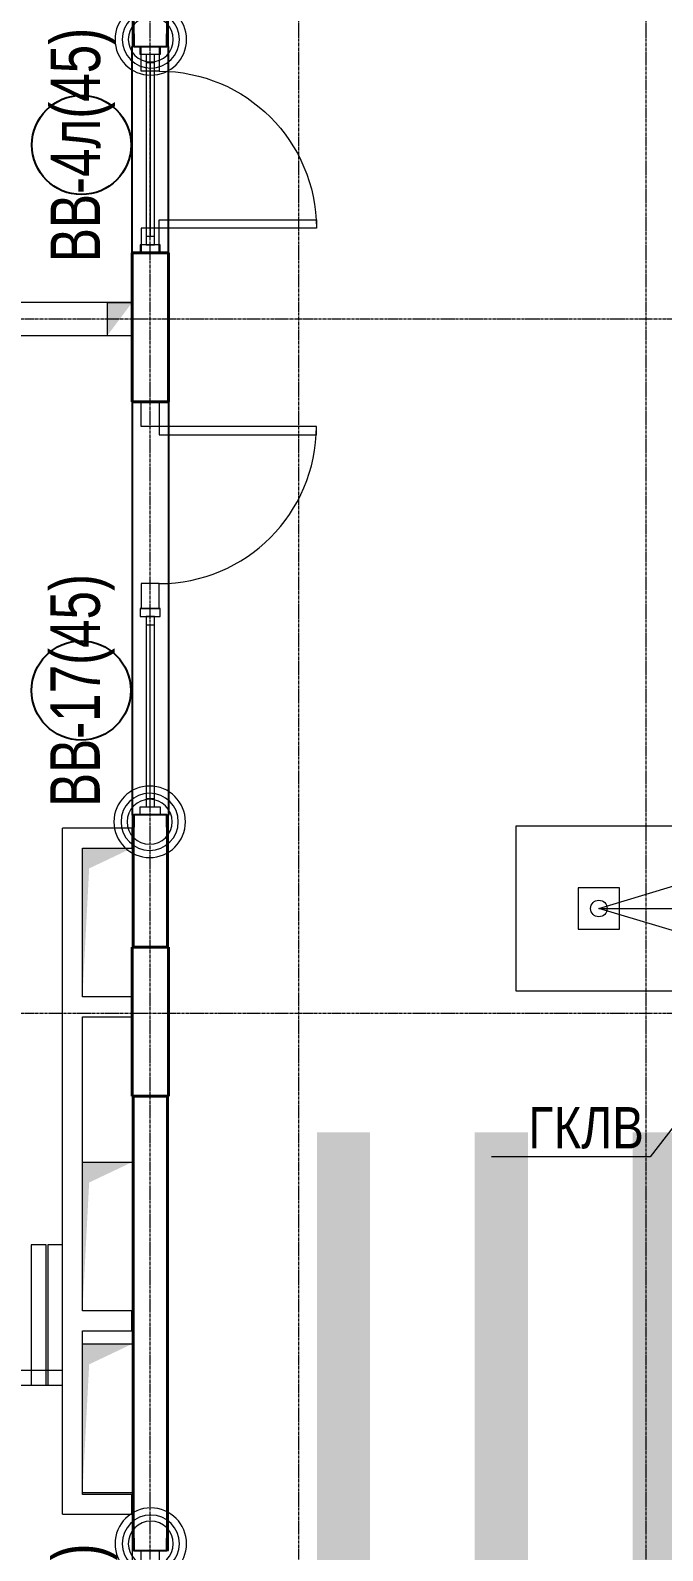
# Model space of a CAD drawing. Header units: millimetres. Extents: x -65509 to 912790, y 446 to 713294.
# Drawn here: x 491176 to 495001, y 536033 to 545230 of the extents above; entities that cross this region are included whole.
import ezdxf
from ezdxf import colors
from ezdxf.entities.mleader import LeaderData, LeaderLine
from ezdxf.enums import TextEntityAlignment as Align
from ezdxf.math import Vec2, Vec3

# ---------------------------------------------------------------- set-up
doc = ezdxf.new("R2010")
doc.units = ezdxf.units.MM
for name, pattern in [('ADSK_Невидимые', [5, 3, -2]), ('CENTER2', [28.575, 19.05, -3.175, 3.175, -3.175]), ('HIDDEN2', [4.7625, 3.175, -1.5875])]:
    doc.linetypes.add(name, pattern=pattern)
doc.layers.get('Defpoints').update_dxf_attribs({"color": 250})
for name, color, linetype, lineweight in [('АР_Витраж', 250, 'Continuous', 13), ('АР_Витраж марка', 250, 'Continuous', 9), ('АР_Двери_витраж', 250, 'Continuous', 9), ('АР_Колонны', 250, 'Continuous', 30), ('АР_Стены ЖБ', 250, 'Continuous', 35), ('АР_Стены кирпич', 250, 'Continuous', 20), ('АР_Стены ПЕНОблок', 250, 'Continuous', 20), ('АР_Тонкая', 250, 'Continuous', 5), ('КМ_Фахверки', 250, 'Continuous', 25), ('ОВ_Отопление', 250, 'Continuous', 5), ('ОВ_Шахты', 250, 'Continuous', 5), ('Размеры зашивки ГКЛ', 250, 'Continuous', 0), ('РД_Воронки с кровли', 250, 'Continuous', 18), ('РД_Оси_100', 250, 'Continuous', 0), ('РД_проем_инж перемыч_фахверк', 250, 'Continuous', 18), ('ТХ_Оборудование', 250, 'Continuous', 9)]:
    doc.layers.add(name, color=color, linetype=linetype, lineweight=lineweight)
doc.layers.add('АР_Делит', color=250, linetype='Continuous', lineweight=0, plot=False)
doc.layers.add('РД_Проем', color=250, linetype='Continuous', lineweight=0, plot=False)
doc.layers.add('РД_Витраж_вн', color=250, linetype='Continuous')
doc.styles.add('Arial_09', font='ARIALN.TTF', dxfattribs={"width": 0.9})
doc.styles.add('style1', font='ARIALN.TTF')

# ---------------------------------------------------------------- blocks, each defined once
blk = doc.blocks.new('otv')
at = {"linetype": 'Continuous'}
blk.add_lwpolyline([(0, -1), (0, 0), (1, 0), (1, -1)], close=True, dxfattribs=at)
blk.add_solid([(0, -1), (0, 0), (0.135, -0.137), (1, 0)], dxfattribs=at)
blk = doc.blocks.new('Ф_пеноблок 200')
at = {"layer": 'АР_Делит', "color": 1}
for radius in [216.3, 173, 136.2]:
    blk.add_circle((103.4, -41.9), radius, dxfattribs=at)
at = {"layer": 'КМ_Фахверки'}
blk.add_lwpolyline([(0, -75), (0, 0), (200, 0), (200, -75)], dxfattribs=at)
blk = doc.blocks.new('СОШ_2200_АР_ОСИ_М100_28.05.24')
at = {"layer": 'РД_Оси_100', "linetype": 'CENTER2'}
for p, q in [((102300, -6155), (102300, 139938.679)), ((119910, 37200), (94200, 37200)), ((119910, 33000), (94200, 33000))]:
    blk.add_line(p, q, dxfattribs=at)
for points in [[(103200, -6155), (103200, 139938.679)], [(105300, -6155), (105300, 139938.679)]]:
    blk.add_lwpolyline(points, dxfattribs=at)
blk = doc.blocks.new('A$Cd58bfb5e')
at = {"layer": 'РД_Воронки с кровли', "lineweight": 0, "ltscale": 2}
for p, q in [((-500, -0.3), (0, 149.7)), ((0, -150.3), (0, 149.8)), ((0, 149.7), (500, 0.3)), ((500, 0.3), (-500, -0.3)), ((500, 0.3), (0, -150.3)), ((0, -150.3), (-500, -0.3))]:
    blk.add_line(p, q, dxfattribs=at)
at = {"layer": 'РД_Воронки с кровли'}
for points in [[(1000, 500.3), (1000, -499.7), (-1000, -500.3), (-1000, 499.7)], [(625, -125.3), (625, 124.7), (375, 124.7), (375, -125.3)]]:
    blk.add_lwpolyline(points, close=True, dxfattribs=at)
at = {"layer": 'РД_Воронки с кровли', "linetype": 'Continuous', "lineweight": 0}
blk.add_lwpolyline([(-625, -125.3), (-375, -125.3), (-375, 124.7), (-625, 124.7)], close=True, dxfattribs=at)
at = {"layer": 'РД_Воронки с кровли', "lineweight": 0}
for centre in [(-500, 0.3), (500, 0.3)]:
    blk.add_circle(centre, 50, dxfattribs=at)
blk = doc.blocks.new('воронки с кровли')
at = {"layer": 'РД_Воронки с кровли', "lineweight": 70, "rotation": 180}
blk.add_blockref('A$Cd58bfb5e', (-125936.4, 225907.5), dxfattribs=at)
blk = doc.blocks.new('_DotSmall')
at = {"color": 0, "linetype": 'ByBlock', "const_width": 0.5}
blk.add_lwpolyline([(-0.0625, 0, 1), (0.0625, 0, 1)], format="xyb", close=True, dxfattribs=at)
blk = doc.blocks.new('МаркаВитража1')
at = {"layer": 'Defpoints'}
blk.add_circle((0, 0), 3, dxfattribs=at)
at = {"color": 0, "linetype": 'ByBlock', "lineweight": -2, "style": 'Arial_09', "width": 0.9}
blk.add_attdef('АР-ОКНО:НАИМЕНОВАНИЕ', text='', height=3, dxfattribs=at).set_placement((0, 0), align=Align.MIDDLE)

msp = doc.modelspace()

# ---------------------------------------------------------------- hatches: boundary and pattern name
at = {"layer": 'ОВ_Отопление', "linetype": 'Continuous', "lineweight": 5}
for points in [[(491790.882, 543583.318), (491640.882, 543583.318), (491715.882, 543483.318)], [(491640.882, 543583.318), (491640.882, 543383.318), (491715.882, 543483.318)]]:
    msp.add_hatch(color=256, dxfattribs=at).paths.add_polyline_path(points, flags=0)

# ---------------------------------------------------------------- linework, layer by layer
at = {"layer": 'АР_Витраж', "linetype": 'Continuous', "lineweight": 5}
for p, q in [((491790.882, 545133.318), (491790.882, 543883.318)), ((492010.882, 545133.318), (492010.882, 543883.318)), ((491790.882, 540483.318), (491790.882, 541733.318)), ((492010.882, 540483.318), (492010.882, 541733.318)), ((491790.882, 536033.318), (491790.882, 534783.318))]:
    msp.add_line(p, q, dxfattribs=at)
at = {"layer": 'АР_Витраж', "linetype": 'Continuous', "lineweight": 13}
for p, q in [((491925.882, 545033.318), (491875.882, 545033.318)), ((491900.882, 545033.318), (491900.882, 543983.318)), ((491925.882, 543983.318), (491875.882, 543983.318)), ((491875.882, 541633.318), (491925.882, 541633.318)), ((491900.882, 540583.318), (491900.882, 541633.318)), ((491875.882, 540583.318), (491925.882, 540583.318))]:
    msp.add_line(p, q, dxfattribs=at)
for points in [[(491840.882, 545083.318), (491840.882, 545133.318), (491960.882, 545133.318), (491960.882, 545083.318)], [(491925.882, 545083.318), (491875.882, 545083.318), (491875.882, 543933.318), (491925.882, 543933.318)], [(491840.882, 543933.318), (491840.882, 543883.318), (491960.882, 543883.318), (491960.882, 543933.318)], [(491960.882, 541683.318), (491960.882, 541733.318), (491840.882, 541733.318), (491840.882, 541683.318)], [(491875.882, 540533.318), (491925.882, 540533.318), (491925.882, 541683.318), (491875.882, 541683.318)], [(491960.882, 540533.318), (491960.882, 540483.318), (491840.882, 540483.318), (491840.882, 540533.318)]]:
    msp.add_lwpolyline(points, close=True, dxfattribs=at)
at = {"layer": 'АР_Двери_витраж', "linetype": 'Continuous', "lineweight": 9}
for points in [[(491845.882, 544983.318), (491845.882, 545133.318), (491955.882, 545133.318), (491955.882, 544983.318)], [(491955.882, 544033.318), (491955.882, 544083.318), (492905.882, 544083.318), (492905.882, 544033.318)], [(491845.882, 544033.318), (491845.882, 543883.318), (491955.882, 543883.318), (491955.882, 544033.318)], [(491845.882, 542833.318), (491845.882, 542983.318), (491955.882, 542983.318), (491955.882, 542833.318)], [(491955.882, 542833.318), (491955.882, 542783.318), (492905.882, 542783.318), (492905.882, 542833.318)], [(491845.882, 541883.318), (491845.882, 541733.318), (491955.882, 541733.318), (491955.882, 541883.318)], [(491845.882, 535883.318), (491845.882, 536033.318), (491955.882, 536033.318), (491955.882, 535883.318)]]:
    msp.add_lwpolyline(points, close=True, dxfattribs=at)
at = {"layer": 'АР_Двери_витраж', "linetype": 'Continuous', "lineweight": 9, "extrusion": (0, 0, -1)}
msp.add_arc((-491955.882, 544033.318), 950, 90, 180, dxfattribs=at)
at = {"layer": 'АР_Двери_витраж', "linetype": 'Continuous', "lineweight": 9}
msp.add_arc((491955.882, 542833.318), 950, 270, 0, dxfattribs=at)
at = {"layer": 'АР_Колонны', "linetype": 'HIDDEN2', "lineweight": 25}
for p, q in [((491790.882, 543883.318), (492010.882, 543883.318)), ((491790.882, 542983.318), (491790.882, 543883.318)), ((492010.882, 543883.318), (492010.882, 542983.318)), ((492010.882, 542983.318), (491790.882, 542983.318)), ((491790.882, 539683.318), (492010.882, 539683.318)), ((491790.882, 538783.318), (491790.882, 539683.318)), ((492010.882, 539683.318), (492010.882, 538783.318)), ((492010.882, 538783.318), (491790.882, 538783.318))]:
    msp.add_line(p, q, dxfattribs=at)
at = {"layer": 'АР_Колонны', "linetype": 'Continuous', "lineweight": 35}
for p, q in [((491790.882, 543883.318), (491790.882, 542983.318)), ((492010.882, 543883.318), (491790.882, 543883.318)), ((492010.882, 542983.318), (492010.882, 543883.318)), ((491790.882, 542983.318), (492010.882, 542983.318)), ((491790.882, 539683.318), (491790.882, 538783.318)), ((492010.882, 539683.318), (491790.882, 539683.318)), ((492010.882, 538783.318), (492010.882, 539683.318)), ((491790.882, 538783.318), (492010.882, 538783.318))]:
    msp.add_line(p, q, dxfattribs=at)
at = {"layer": 'АР_Стены ЖБ', "linetype": 'Continuous', "lineweight": 40}
for p, q in [((492010.882, 543883.318), (491790.882, 543883.318)), ((491790.882, 543883.318), (491790.882, 542983.318)), ((492010.882, 542983.318), (492010.882, 543883.318)), ((491790.882, 542983.318), (492010.882, 542983.318)), ((492010.882, 539683.318), (491790.882, 539683.318)), ((491790.882, 539683.318), (491790.882, 538783.318)), ((492010.882, 538783.318), (492010.882, 539683.318)), ((491790.882, 538783.318), (492010.882, 538783.318))]:
    msp.add_line(p, q, dxfattribs=at)
at = {"layer": 'АР_Стены кирпич', "linetype": 'Continuous', "lineweight": 20}
for p, q in [((491370.882, 536253.509), (491370.882, 540403.318)), ((491791.877, 540403.318), (491370.882, 540403.318)), ((491791.877, 540283.318), (491791.877, 540403.318)), ((491490.882, 539383.319), (491490.882, 540283.318)), ((491490.882, 540283.318), (491791.877, 540283.318)), ((491790.882, 539383.318), (491490.882, 539383.319)), ((491790.882, 539263.318), (491790.882, 539383.318)), ((491490.882, 537483.318), (491490.882, 539263.319)), ((491490.882, 539263.319), (491790.882, 539263.318)), ((491788.938, 537483.318), (491490.882, 537483.318)), ((491788.938, 537363.318), (491788.938, 537483.318)), ((491490.882, 536373.509), (491490.882, 537363.318)), ((491490.882, 537363.318), (491788.938, 537363.318)), ((491788.938, 536373.509), (491490.882, 536373.509)), ((491788.938, 536253.509), (491788.938, 536373.509)), ((491370.882, 536253.509), (491788.938, 536253.509))]:
    msp.add_line(p, q, dxfattribs=at)
at = {"layer": 'АР_Стены ПЕНОблок', "linetype": 'Continuous', "lineweight": 20}
for p, q in [((491800.882, 547183.318), (491800.882, 545133.318)), ((492000.882, 545133.318), (492000.882, 547183.318)), ((491800.882, 545133.318), (492000.882, 545133.318)), ((492000.882, 543883.318), (491800.882, 543883.318)), ((491800.882, 543883.318), (491800.882, 543882.318)), ((491800.882, 543882.318), (492000.882, 543882.318)), ((492000.882, 543882.318), (492000.882, 543883.318)), ((491790.882, 543583.318), (484200.882, 543583.318)), ((491790.882, 543383.318), (491790.882, 543583.318)), ((484200.882, 543383.318), (491790.882, 543383.318)), ((492000.882, 542984.318), (491800.882, 542984.318)), ((491800.882, 542984.318), (491800.882, 542983.318)), ((491800.882, 542983.318), (492000.882, 542983.318)), ((492000.882, 542983.318), (492000.882, 542984.318)), ((492000.882, 540483.318), (491800.882, 540483.318)), ((491800.882, 540483.318), (491800.882, 539683.318)), ((492000.882, 539683.318), (492000.882, 540483.318)), ((491800.882, 539683.318), (492000.882, 539683.318)), ((492000.882, 538783.318), (491800.882, 538783.318)), ((491800.882, 538783.318), (491800.882, 536033.318)), ((492000.882, 536033.318), (492000.882, 538783.318)), ((491800.882, 536033.318), (492000.882, 536033.318))]:
    msp.add_line(p, q, dxfattribs=at)
at = {"layer": 'АР_Тонкая', "linetype": 'Continuous', "lineweight": 0}
for p, q in [((491790.882, 547183.318), (491790.882, 545133.318)), ((491800.882, 545133.318), (491800.882, 547183.318)), ((492000.882, 547183.318), (492000.882, 545133.318)), ((492010.882, 545133.318), (492010.882, 547183.318)), ((491790.882, 545133.318), (491800.882, 545133.318)), ((492000.882, 545133.318), (492010.882, 545133.318)), ((491800.882, 543883.318), (491790.882, 543883.318)), ((491790.882, 543883.318), (491790.882, 543882.318)), ((491790.882, 543882.318), (491800.882, 543882.318)), ((491800.882, 543882.318), (491800.882, 543883.318)), ((492010.882, 543883.318), (492000.882, 543883.318)), ((492000.882, 543883.318), (492000.882, 543882.318)), ((492000.882, 543882.318), (492010.882, 543882.318)), ((492010.882, 543882.318), (492010.882, 543883.318)), ((491800.882, 542984.318), (491790.882, 542984.318)), ((491790.882, 542984.318), (491790.882, 542983.318)), ((491790.882, 542983.318), (491800.882, 542983.318)), ((491800.882, 542983.318), (491800.882, 542984.318)), ((492010.882, 542984.318), (492000.882, 542984.318)), ((492000.882, 542984.318), (492000.882, 542983.318)), ((492000.882, 542983.318), (492010.882, 542983.318)), ((492010.882, 542983.318), (492010.882, 542984.318)), ((491800.882, 540483.318), (491790.882, 540483.318)), ((491790.882, 540483.318), (491790.882, 539683.318)), ((491800.882, 539683.318), (491800.882, 540483.318)), ((492010.882, 540483.318), (492000.882, 540483.318)), ((492000.882, 540483.318), (492000.882, 539683.318)), ((492010.882, 539683.318), (492010.882, 540483.318)), ((491790.882, 539683.318), (491800.882, 539683.318)), ((492000.882, 539683.318), (492010.882, 539683.318)), ((491800.882, 538783.318), (491790.882, 538783.318)), ((491790.882, 538783.318), (491790.882, 536033.318)), ((491800.882, 536033.318), (491800.882, 538783.318)), ((492010.882, 538783.318), (492000.882, 538783.318)), ((492000.882, 538783.318), (492000.882, 536033.318)), ((492010.882, 536033.318), (492010.882, 538783.318)), ((491790.882, 536033.318), (491800.882, 536033.318)), ((492000.882, 536033.318), (492010.882, 536033.318))]:
    msp.add_line(p, q, dxfattribs=at)
at = {"layer": 'ОВ_Отопление', "linetype": 'Continuous', "lineweight": 9}
for p, q in [((491640.882, 543583.318), (491790.882, 543583.318)), ((491640.882, 543583.318), (491640.882, 543383.318)), ((491790.882, 543583.318), (491790.882, 543383.318)), ((491640.882, 543383.318), (491790.882, 543383.318))]:
    msp.add_line(p, q, dxfattribs=at)
at = {"layer": 'РД_Витраж_вн', "linetype": 'Continuous', "lineweight": -3}
for p, q in [((491790.882, 543883.318), (491790.882, 545133.318)), ((492010.882, 543883.318), (492010.882, 545133.318)), ((491790.882, 542983.318), (491790.882, 540483.318)), ((492010.882, 542983.318), (492010.882, 540483.318))]:
    msp.add_line(p, q, dxfattribs=at)
at = {"layer": 'РД_Проем', "linetype": 'Continuous', "lineweight": 0}
for p, q in [((491790.882, 543883.318), (491790.882, 545133.318)), ((492010.882, 543883.318), (492010.882, 545133.318)), ((491790.882, 542983.318), (491790.882, 540483.318)), ((492010.882, 542983.318), (492010.882, 540483.318))]:
    msp.add_line(p, q, dxfattribs=at)
at = {"layer": 'РД_проем_инж перемыч_фахверк', "linetype": 'Continuous', "lineweight": 18}
for p, q in [((491790.882, 545133.318), (491790.882, 543883.318)), ((492010.882, 545133.318), (492010.882, 543883.318)), ((491790.882, 542983.318), (491790.882, 540483.318)), ((492010.882, 542983.318), (492010.882, 540483.318))]:
    msp.add_line(p, q, dxfattribs=at)
at = {"layer": 'ТХ_Оборудование'}
for points in [[(491180.882, 537883.318), (491180.882, 537033.318), (491270.882, 537033.318), (491270.882, 537883.318)], [(491280.882, 537883.318), (491280.882, 537033.318), (491370.882, 537033.318), (491370.882, 537883.318)]]:
    msp.add_lwpolyline(points, close=True, dxfattribs=at)
at = {"layer": 'ТХ_Оборудование', "linetype": 'ADSK_Невидимые'}
msp.add_lwpolyline([(484220.882, 537033.318), (491370.882, 537033.318), (491370.882, 537123.318), (484220.882, 537123.318)], close=True, dxfattribs=at)

# ---------------------------------------------------------------- block references
at = {"layer": 'АР_Витраж марка', "linetype": 'Continuous', "lineweight": 9, "xscale": 100, "yscale": 100, "zscale": 100}
for p, rotation, values in [((491484.905, 544536.653), 90, {'АР-ОКНО:НАИМЕНОВАНИЕ': 'ВВ-4л(45)'}), ((491483.133, 541236.562), 89.99999999999999, {'АР-ОКНО:НАИМЕНОВАНИЕ': 'ВВ-17(45)'}), ((491498.349, 535457.627), 90, {'АР-ОКНО:НАИМЕНОВАНИЕ': 'ВВ-4(45)'})]:
    msp.add_blockref('МаркаВитража1', p, dxfattribs=dict(at, rotation=rotation)).add_auto_attribs(values)
at = {"layer": 'КМ_Фахверки', "xscale": -1, "rotation": 180}
for p in [(491800.882, 545133.318), (491800.882, 536033.318)]:
    msp.add_blockref('Ф_пеноблок 200', p, dxfattribs=at)
at = {"layer": 'КМ_Фахверки', "xscale": -1}
msp.add_blockref('Ф_пеноблок 200', (492000.88, 540484.315), dxfattribs=at)
at = {"layer": 'ОВ_Шахты', "xscale": 300, "yscale": 900, "zscale": 300}
for p in [(491490.882, 540283.318), (491490.882, 538383.318), (491490.882, 537283.318)]:
    msp.add_blockref('otv', p, dxfattribs=at)
at = {"layer": 'РД_Воронки с кровли', "lineweight": 0}
msp.add_blockref('воронки с кровли', (621051.707, 314010.479), dxfattribs=at)
at = {"layer": 'РД_Оси_100'}
msp.add_blockref('СОШ_2200_АР_ОСИ_М100_28.05.24', (389600.882, 506283.318), dxfattribs=at)

# ---------------------------------------------------------------- texts
at = {"layer": 'АР_Делит', "insert": (494025.202, 537064.212), "char_height": 3000, "width": 19035, "attachment_point": 5, "style": 'style1'}
msp.add_mtext('III', dxfattribs=at)

# ---------------------------------------------------------------- leaders
at = {"layer": 'Размеры зашивки ГКЛ'}
ml = msp.add_multileader_mtext('Standard', dxfattribs=at)
ml.set_content('\\pxsm1;ГКЛВ', color=256, style='style1')
ml.set_leader_properties(color=256, linetype='ByLayer', lineweight=9)
ml.set_arrow_properties(name='DOTSMALL')
ml.build(insert=Vec2(0, 0))
ml.multileader.update_dxf_attribs({"text_left_attachment_type": 6, "text_right_attachment_type": 6, "text_bottom_attachment_type": 10, "dogleg_length": 25, "arrow_head_size": 100})
ctx = ml.context
ctx.base_point, ctx.char_height, ctx.arrow_head_size, ctx.landing_gap_size, ctx.plane_origin = Vec3(494138.882, 538416.318), 250, 100, 50, Vec3(485471.242, 545964.715)
ctx.left_attachment, ctx.right_attachment, ctx.top_attachment = 6, 6, 10
notes = []
notes.append((ctx, [(1, (1, 1, 0), (494924.864, 538416.318), (-1, 0), 25, [(1, [(495425.882, 539062.318)], 0, [])])]))
ctx.mtext.insert, ctx.mtext.width, ctx.mtext.defined_height, ctx.mtext.line_spacing_factor, ctx.mtext.flow_direction = Vec3(494188.882, 538716.318), 1126.26794, 600, 0.3, 5
for ctx, leaders in notes:
    for number, flags, end, landing, length, lines in leaders:
        leader = LeaderData()
        leader.index, (leader.has_last_leader_line, leader.has_dogleg_vector, leader.attachment_direction) = number, flags
        leader.last_leader_point, leader.dogleg_vector, leader.dogleg_length = Vec3(end), Vec3(landing), length
        for number, points, colour, breaks in lines:
            line = LeaderLine()
            line.index, line.vertices, line.color, line.breaks = number, Vec3.list(points), colors.encode_raw_color(colour), breaks
            leader.lines.append(line)
        ctx.leaders.append(leader)

doc.saveas('drawing.dxf')
